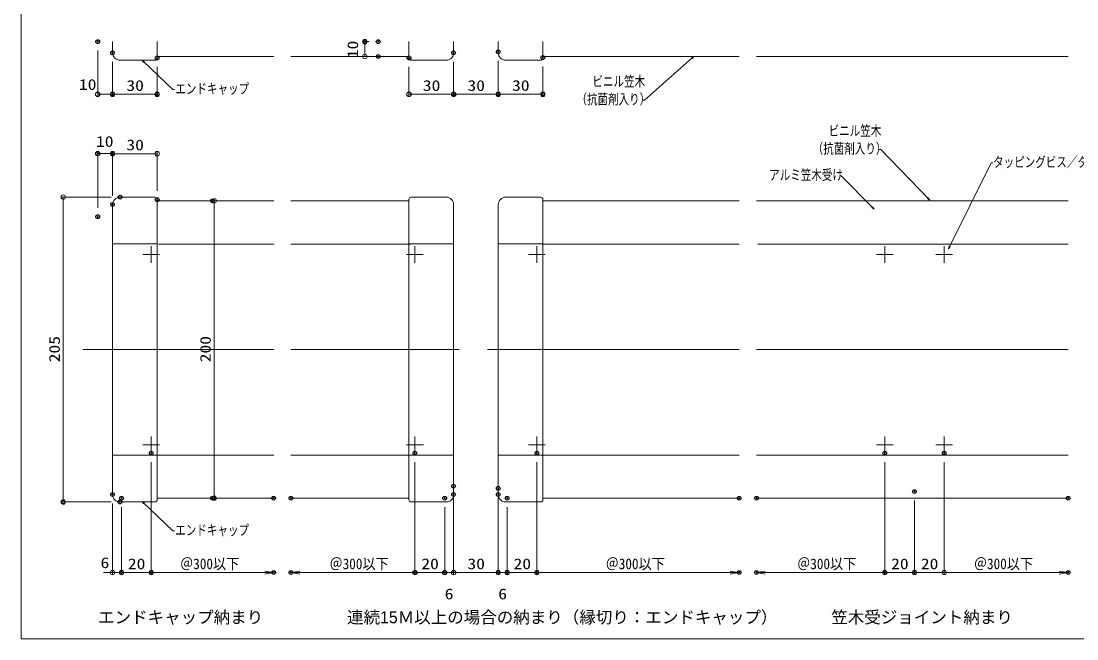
# Model space of a CAD drawing. Units: millimetres, scale not verified. Extents: x -610 to 590, y -417 to 414.
# Drawn here: x -610 to 100, y -417 to -1 of the extents above; entities that cross this region are included whole.
import ezdxf
from ezdxf.enums import TextEntityAlignment as Align

# ---------------------------------------------------------------- set-up
doc = ezdxf.new("R2010")
doc.units = ezdxf.units.MM
doc.header["$LTSCALE"] = 5
doc.header["$PDMODE"] = 32
doc.header["$PDSIZE"] = 2.5
for name, color, linetype, lineweight in [('0-0_zumenwaku', 6, 'Continuous', 9), ('0-3_0', 6, 'Continuous', 9), ('0-6_02壁', 1, 'Continuous', 9), ('0-7_3', 2, 'Continuous', 9), ('0-8_2', 3, 'Continuous', 9), ('0-9_1', 5, 'Continuous', 9), ('0-C_一般寸法', 1, 'Continuous', 9), ('1-0_08文字', 2, 'Continuous', 9)]:
    doc.layers.add(name, color=color, linetype=linetype, lineweight=lineweight)
doc.layers.add('0-1_moji', color=2, linetype='Continuous')
doc.layers.add('0-D_Defpoints', color=7, linetype='Continuous')
doc.styles.add('ＭＳ ゴシック', font='')
doc.styles.add('ＭＳ Ｐゴシック', font='')
doc.styles.get('ＭＳ ゴシック').set_extended_font_data('MS Gothic')
doc.styles.get('ＭＳ Ｐゴシック').set_extended_font_data('MS PGothic')

# ---------------------------------------------------------------- blocks, each defined once
blk = doc.blocks.new('_ORIGIN')
at = {"layer": '0-3_0', "color": 1}
blk.add_line((0, 0), (-5, 0), dxfattribs=at)
blk.add_circle((0, 0), 2.5, dxfattribs=at)
blk = doc.blocks.new('_Open')
at = {"layer": '0-3_0', "color": 1}
blk.add_line((-5, 0.833), (0, 0), dxfattribs=at)
blk.add_lwpolyline([(-5, -0.833), (0, 0), (-5, 0)], dxfattribs=at)

msp = doc.modelspace()

# ---------------------------------------------------------------- linework, layer by layer
at = {"layer": '0-0_zumenwaku'}
msp.add_lwpolyline([(-609.825, -416.751), (590.175, -416.751), (590.175, 414.249), (-609.825, 414.249)], close=True, dxfattribs=at)
at = {"layer": '0-6_02壁'}
for p, q in [((-319.025, -320.074), (-319.025, -373.658)), ((-289.025, -321.506), (-289.025, -373.658)), ((-316.025, -372.158), (-292.025, -372.158))]:
    msp.add_line(p, q, dxfattribs=at)
at = {"layer": '0-7_3'}
for p, q in [((-548.34, -151.044), (-518.34, -151.044)), ((-517.362, -151.18), (-440.016, -151.18)), ((-428.399, -151.18), (-348.047, -151.18)), ((-319.025, -151.044), (-349.025, -151.044)), ((-289.025, -151.044), (-259.025, -151.044)), ((-127.07, -151.18), (-259.025, -151.18)), ((94.237, -151.18), (-114.475, -151.18)), ((-548.34, -293.272), (-518.34, -293.272)), ((-518.34, -293.136), (-440.016, -293.136)), ((-428.399, -293.136), (-349.025, -293.136)), ((-319.025, -293.272), (-349.025, -293.272)), ((-289.025, -293.272), (-259.025, -293.272)), ((-127.07, -293.136), (-259.025, -293.136)), ((94.237, -293.136), (-115.453, -293.136))]:
    msp.add_line(p, q, dxfattribs=at)
at = {"layer": '0-8_2'}
for p, q in [((-548.34, -22.565), (-548.34, -15.065)), ((-518.34, -26.065), (-518.34, -15.065)), ((-349.025, -26.065), (-349.025, -15.065)), ((-319.025, -22.565), (-319.025, -15.065)), ((-289.025, -22.565), (-289.025, -15.065)), ((-259.025, -26.065), (-259.025, -15.065)), ((-543.34, -27.565), (-519.84, -27.565)), ((-518.34, -25.065), (-440.016, -25.065)), ((-428.399, -25.065), (-349.025, -25.065)), ((-324.025, -27.565), (-347.525, -27.565)), ((-284.025, -27.565), (-260.525, -27.565)), ((-259.025, -25.065), (-127.07, -25.065)), ((-115.453, -25.065), (94.237, -25.065)), ((-543.34, -119.658), (-519.84, -119.658)), ((-324.025, -119.658), (-347.525, -119.658)), ((-284.025, -119.658), (-260.525, -119.658)), ((-548.34, -319.658), (-548.34, -124.658)), ((-518.34, -323.158), (-518.34, -121.158)), ((-518.34, -122.158), (-440.016, -122.158)), ((-428.399, -122.158), (-349.025, -122.158)), ((-349.025, -323.158), (-349.025, -121.158)), ((-319.025, -319.658), (-319.025, -124.658)), ((-289.025, -319.658), (-289.025, -124.658)), ((-259.025, -323.158), (-259.025, -121.158)), ((-127.07, -122.158), (-259.025, -122.158)), ((94.237, -122.158), (-115.453, -122.158)), ((-543.34, -324.658), (-519.84, -324.658)), ((-518.34, -322.158), (-440.016, -322.158)), ((-428.399, -322.158), (-349.025, -322.158)), ((-324.025, -324.658), (-347.525, -324.658)), ((-284.025, -324.658), (-260.525, -324.658)), ((-127.07, -322.158), (-259.025, -322.158)), ((94.237, -322.158), (-115.453, -322.158))]:
    msp.add_line(p, q, dxfattribs=at)
for centre, radius, start, end in [((-543.34, -22.565), 5, 180, 270), ((-519.84, -26.065), 1.5, 270, 0), ((-347.525, -26.065), 1.5, 180, 270), ((-324.025, -22.565), 5, 270, 0), ((-284.025, -22.565), 5, 180, 270), ((-260.525, -26.065), 1.5, 270, 0), ((-543.34, -124.658), 5, 90, 180), ((-519.84, -121.158), 1.5, 0, 90), ((-347.525, -121.158), 1.5, 90, 180), ((-324.025, -124.658), 5, 0, 90), ((-284.025, -124.658), 5, 90, 180), ((-260.525, -121.158), 1.5, 0, 90), ((-543.34, -319.658), 5, 180, 270), ((-519.84, -323.158), 1.5, 270, 0), ((-347.525, -323.158), 1.5, 180, 270), ((-324.025, -319.658), 5, 270, 0), ((-284.025, -319.658), 5, 180, 270), ((-260.525, -323.158), 1.5, 270, 0)]:
    msp.add_arc(centre, radius, start, end, dxfattribs=at)
at = {"layer": '0-9_1'}
for p, q in [((-522.34, -152.518), (-522.34, -163.798)), ((-345.025, -152.518), (-345.025, -163.798)), ((-263.025, -152.518), (-263.025, -163.798)), ((-29.146, -152.518), (-29.146, -163.798)), ((10.854, -152.518), (10.854, -163.798)), ((-527.98, -158.158), (-516.7, -158.158)), ((-339.385, -158.158), (-350.665, -158.158)), ((-268.665, -158.158), (-257.385, -158.158)), ((-34.786, -158.158), (-23.506, -158.158)), ((5.214, -158.158), (16.494, -158.158)), ((-568.34, -222.158), (-440.016, -222.158)), ((-428.399, -222.158), (-315.391, -222.158)), ((-127.07, -222.158), (-296.171, -222.158)), ((94.237, -222.158), (-115.453, -222.158)), ((-522.34, -280.518), (-522.34, -291.798)), ((-345.025, -280.518), (-345.025, -291.798)), ((-263.025, -280.518), (-263.025, -291.798)), ((-29.146, -280.518), (-29.146, -291.798)), ((10.854, -280.518), (10.854, -291.798)), ((-527.981, -286.158), (-516.7, -286.158)), ((-339.384, -286.158), (-350.665, -286.158)), ((-268.665, -286.158), (-257.385, -286.158)), ((-34.786, -286.158), (-23.506, -286.158)), ((5.214, -286.158), (16.494, -286.158))]:
    msp.add_line(p, q, dxfattribs=at)
at = {"layer": '0-C_一般寸法'}
for p, q in [((-558.34, -21.065), (-558.34, -51.967)), ((-375.738, -15.065), (-380.23, -15.065)), ((-378.73, -22.065), (-378.73, -18.065)), ((-375.738, -25.065), (-380.23, -25.065)), ((-289.025, -27.893), (-289.025, -51.967)), ((-289.025, -27.893), (-289.025, -51.967)), ((-548.34, -28.565), (-548.34, -51.967)), ((-548.34, -28.565), (-548.34, -51.967)), ((-518.34, -32.065), (-518.34, -51.967)), ((-349.025, -32.065), (-349.025, -51.967)), ((-319.025, -28.565), (-319.025, -51.967)), ((-319.025, -28.565), (-319.025, -51.967)), ((-259.025, -31.811), (-259.025, -51.967)), ((-555.34, -50.467), (-551.34, -50.467)), ((-545.34, -50.467), (-521.34, -50.467)), ((-346.025, -50.467), (-322.025, -50.467)), ((-316.025, -50.467), (-292.025, -50.467)), ((-286.025, -50.467), (-262.025, -50.467)), ((-558.34, -126.805), (-558.34, -88.857)), ((-551.34, -90.357), (-555.34, -90.357)), ((-548.34, -118.658), (-548.34, -88.857)), ((-548.34, -118.658), (-548.34, -88.91)), ((-521.34, -90.41), (-545.34, -90.41)), ((-518.34, -115.373), (-518.34, -88.91)), ((-549.34, -119.658), (-582.986, -119.658)), ((-581.486, -122.658), (-581.486, -321.658)), ((-479.996, -125.158), (-479.996, -319.158)), ((-475.189, -122.158), (-478.496, -122.158)), ((-522.34, -297.798), (-522.34, -373.658)), ((-522.34, -297.798), (-522.34, -373.658)), ((-345.025, -297.798), (-345.025, -373.658)), ((-345.025, -297.798), (-345.025, -373.658)), ((-263.025, -297.798), (-263.025, -373.658)), ((-263.025, -297.798), (-263.025, -373.658)), ((-29.146, -297.798), (-29.146, -373.658)), ((-29.146, -297.798), (-29.146, -373.658)), ((10.854, -297.798), (10.854, -373.658)), ((10.854, -297.798), (10.854, -373.658)), ((-549.34, -324.658), (-582.986, -324.658)), ((-548.34, -325.658), (-548.34, -373.658)), ((-475.189, -322.158), (-478.496, -322.158)), ((-319.025, -325.658), (-319.025, -373.658)), ((-289.025, -325.658), (-289.025, -373.658)), ((-9.146, -323.658), (-9.146, -373.658)), ((-9.146, -323.658), (-9.146, -373.658)), ((-542.34, -328.158), (-542.34, -373.658)), ((-542.34, -328.158), (-542.34, -373.658)), ((-325.025, -328.158), (-325.025, -373.658)), ((-325.025, -328.158), (-325.025, -373.658)), ((-283.025, -328.158), (-283.025, -373.658)), ((-283.025, -328.158), (-283.025, -373.658)), ((-551.34, -372.158), (-554.34, -372.158)), ((-548.34, -372.158), (-542.34, -372.158)), ((-539.34, -372.158), (-536.34, -372.158)), ((-539.34, -372.158), (-525.34, -372.158)), ((-522.34, -372.158), (-446.016, -372.158)), ((-345.025, -372.158), (-422.399, -372.158)), ((-328.025, -372.158), (-342.025, -372.158)), ((-328.025, -372.158), (-331.025, -372.158)), ((-319.025, -372.158), (-325.025, -372.158)), ((-316.025, -372.158), (-313.025, -372.158)), ((-292.025, -372.158), (-295.025, -372.158)), ((-289.025, -372.158), (-283.025, -372.158)), ((-280.025, -372.158), (-277.025, -372.158)), ((-280.025, -372.158), (-266.025, -372.158)), ((-263.025, -372.158), (-133.07, -372.158)), ((-29.146, -372.158), (-109.453, -372.158)), ((-12.146, -372.158), (-26.146, -372.158)), ((7.854, -372.158), (-6.146, -372.158)), ((10.854, -372.158), (88.237, -372.158))]:
    msp.add_line(p, q, dxfattribs=at)
at = {"layer": '0-D_Defpoints'}
for p in [(-558.34, -15.065), (-378.73, -15.065), (-369.738, -15.065), (-289.025, -21.893), (-548.34, -22.565), (-518.34, -26.065), (-369.738, -25.065), (-349.025, -26.065), (-319.025, -22.565), (-259.025, -25.811), (-548.34, -50.467), (-518.34, -50.467), (-319.025, -50.467), (-289.025, -50.467), (-259.025, -50.467), (-558.34, -90.357), (-548.34, -90.41), (-543.34, -119.658), (-518.34, -121.373), (-548.34, -124.658), (-481.189, -122.158), (-558.34, -132.805), (-522.34, -291.798), (-345.025, -291.798), (-263.025, -291.798), (-29.146, -291.798), (-29.146, -291.798), (10.854, -291.798), (-548.34, -319.658), (-319.025, -314.074), (-319.025, -319.658), (-289.025, -315.506), (-289.025, -319.658), (-9.146, -317.658), (-581.486, -324.658), (-543.34, -324.658), (-542.34, -322.158), (-481.189, -322.158), (-479.996, -322.158), (-440.016, -322.158), (-428.399, -322.158), (-325.025, -322.158), (-283.025, -322.158), (-127.07, -322.158), (-115.453, -322.158), (94.237, -322.158), (-542.34, -372.158), (-522.34, -372.158), (-440.016, -372.158), (-428.399, -372.158), (-345.025, -372.158), (-325.025, -372.158), (-289.025, -372.158), (-283.025, -372.158), (-263.025, -372.158), (-127.07, -372.158), (-115.453, -372.158), (-29.146, -372.158), (-9.146, -372.158), (94.237, -372.158)]:
    msp.add_point(p, dxfattribs=at)
at = {"layer": '1-0_08文字', "color": 1}
for points in [[(-506.744, -47.32), (-507.744, -47.32), (-527.813, -28.236)], [(-191.694, -54.367), (-190.694, -54.367), (-158.362, -25.717)], [(-32.859, -87.547), (-31.859, -87.547), (0.525, -120.987)], [(43.461, -96.632), (42.461, -96.632), (14.102, -153.486)], [(-59.398, -105.27), (-58.398, -105.27), (-36.941, -127.007)], [(-506.785, -344.161), (-507.785, -344.161), (-527.854, -325.077)]]:
    msp.add_lwpolyline(points, dxfattribs=at)

# ---------------------------------------------------------------- block references
at = {"layer": '0-6_02壁', "xscale": 0.6, "yscale": 0.6, "rotation": 180}
msp.add_blockref('_ORIGIN', (-319.025, -372.158), dxfattribs=at)
at = {"layer": '0-6_02壁', "xscale": 0.6, "yscale": 0.6}
msp.add_blockref('_ORIGIN', (-289.025, -372.158), dxfattribs=at)
at = {"layer": '0-C_一般寸法'}
for name, p, xscale, yscale, rotation in [('_ORIGIN', (-378.73, -15.065), 0.6, 0.6, 90), ('_ORIGIN', (-378.73, -25.065), 0.6, 0.6, 270), ('_ORIGIN', (-558.34, -50.467), 0.6, 0.6, 180), ('_ORIGIN', (-548.34, -50.467), 0.6, 0.6, 180), ('_ORIGIN', (-349.025, -50.467), 0.6, 0.6, 180), ('_ORIGIN', (-319.025, -50.467), 0.6, 0.6, 180), ('_ORIGIN', (-289.025, -50.467), 0.6, 0.6, 180), ('_ORIGIN', (-558.34, -90.357), 0.6, 0.6, 180), ('_ORIGIN', (-548.34, -90.41), 0.6, 0.6, 180), ('_ORIGIN', (-581.486, -119.658), 0.6, 0.6, 90), ('_ORIGIN', (-479.996, -122.158), 0.6, 0.6, 90), ('_ORIGIN', (-479.996, -322.158), 0.6, 0.6, 270), ('_ORIGIN', (-581.486, -324.658), 0.6, 0.6, 270), ('_ORIGIN', (-542.34, -372.158), 0.6, 0.6, 180), ('_ORIGIN', (-542.34, -372.158), 0.6, 0.6, 180), ('_Open', (-428.399, -372.158), 1.2, 1.2, 180), ('_ORIGIN', (-345.025, -372.158), 0.6, 0.6, 180), ('_ORIGIN', (-319.025, -372.158), 0.6, 0.6, 180), ('_ORIGIN', (-283.025, -372.158), 0.6, 0.6, 180), ('_ORIGIN', (-283.025, -372.158), 0.6, 0.6, 180), ('_Open', (-115.453, -372.158), 1.2, 1.2, 180), ('_ORIGIN', (-29.146, -372.158), 0.6, 0.6, 180), ('_ORIGIN', (-9.146, -372.158), 0.6, 0.6, 180)]:
    msp.add_blockref(name, p, dxfattribs=dict(at, xscale=xscale, yscale=yscale, rotation=rotation))
for name, p, xscale, yscale in [('_ORIGIN', (-548.34, -50.467), 0.6, 0.6), ('_ORIGIN', (-518.34, -50.467), 0.6, 0.6), ('_ORIGIN', (-319.025, -50.467), 0.6, 0.6), ('_ORIGIN', (-289.025, -50.467), 0.6, 0.6), ('_ORIGIN', (-259.025, -50.467), 0.6, 0.6), ('_ORIGIN', (-548.34, -90.357), 0.6, 0.6), ('_ORIGIN', (-518.34, -90.41), 0.6, 0.6), ('_ORIGIN', (-548.34, -372.158), 0.6, 0.6), ('_ORIGIN', (-522.34, -372.158), 0.6, 0.6), ('_Open', (-440.016, -372.158), 1.2, 1.2), ('_ORIGIN', (-325.025, -372.158), 0.6, 0.6), ('_ORIGIN', (-325.025, -372.158), 0.6, 0.6), ('_ORIGIN', (-289.025, -372.158), 0.6, 0.6), ('_ORIGIN', (-263.025, -372.158), 0.6, 0.6), ('_Open', (-127.07, -372.158), 1.2, 1.2), ('_ORIGIN', (-9.146, -372.158), 0.6, 0.6), ('_ORIGIN', (10.854, -372.158), 0.6, 0.6), ('_Open', (94.237, -372.158), 1.2, 1.2)]:
    msp.add_blockref(name, p, dxfattribs=dict(at, xscale=xscale, yscale=yscale))
at = {"layer": '1-0_08文字', "xscale": 0.4, "yscale": 0.4}
for p, rotation in [((-528.554, -27.565), 137.82995), ((-157.603, -25.065), 40.68097), ((1.232, -121.695), 314.95151), ((-36.223, -127.702), 315.93404), ((13.643, -154.375), 242.68914), ((-528.595, -324.406), 137.82995)]:
    msp.add_blockref('_Open', p, dxfattribs=dict(at, rotation=rotation))

# ---------------------------------------------------------------- texts
at = {"layer": '0-1_moji', "style": 'ＭＳ Ｐゴシック'}
for s, p in [('エンドキャップ納まり', (-558.066, -408.711)), ('連続15Ｍ以上の場合の納まり（縁切り：エンドキャップ）', (-390.661, -408.711)), ('笠木受ジョイント納まり', (-65.108, -408.711))]:
    msp.add_text(s, height=8.138, dxfattribs=at).set_placement(p, align=Align.BOTTOM_LEFT)
at = {"layer": '0-6_02壁', "color": 2, "style": 'ＭＳ ゴシック', "width": 1.2}
msp.add_text('30', height=7.221, dxfattribs=at).set_placement((-309.739, -372.046), align=Align.BOTTOM_LEFT)
at = {"layer": '0-C_一般寸法', "color": 2, "style": 'ＭＳ ゴシック', "width": 1.2}
for s, p in [('10', (-381.092, -26.208)), ('205', (-581.598, -230.729)), ('200', (-480.108, -230.729))]:
    msp.add_text(s, height=7.221, rotation=90, dxfattribs=at).set_placement(p, align=Align.BOTTOM_LEFT)
at = {"layer": '0-C_一般寸法', "color": 2, "style": 'ＭＳ ゴシック'}
for s, width, p in [('10', 1.2, (-570.953, -49.656)), ('30', 1.2, (-539.055, -50.354)), ('30', 1.2, (-339.739, -50.354)), ('30', 1.2, (-309.739, -50.354)), ('30', 1.2, (-279.739, -50.354)), ('10', 1.2, (-559.483, -87.995)), ('30', 1.2, (-539.055, -90.298)), ('6', 1.2, (-556.417, -371.317)), ('＠300以下', 0.9, (-502.95, -372.046)), ('＠300以下', 0.9, (-402.483, -372.046)), ('＠300以下', 0.9, (-216.819, -372.046)), ('＠300以下', 0.9, (-88.071, -372.046)), ('＠300以下', 0.9, (30.774, -372.046)), ('20', 1.2, (-538.055, -372.046)), ('20', 1.2, (-340.739, -372.046)), ('20', 1.2, (-278.739, -372.046)), ('20', 1.2, (-24.86, -372.046)), ('20', 1.2, (-4.86, -372.046)), ('6', 1.2, (-325.025, -392.296)), ('6', 1.2, (-289.025, -392.296))]:
    msp.add_text(s, height=7.221, dxfattribs=dict(at, width=width)).set_placement(p, align=Align.BOTTOM_LEFT)
at = {"layer": '1-0_08文字', "style": 'ＭＳ ゴシック', "width": 0.75}
for s, p in [('エンドキャップ', (-506.128, -52.252)), ('ビニル笠木', (-225.717, -47.3)), ('（抗菌剤入り）', (-236.469, -59.3)), ('ビニル笠木', (-66.883, -80.479)), ('（抗菌剤入り）', (-77.635, -92.479)), ('タッピングビス／タップコン', (43.693, -101.564)), ('アルミ笠木受け', (-106.862, -110.203)), ('エンドキャップ', (-506.169, -349.093))]:
    msp.add_text(s, height=6.928, dxfattribs=at).set_placement(p, align=Align.BOTTOM_LEFT)

doc.saveas('drawing.dxf')
